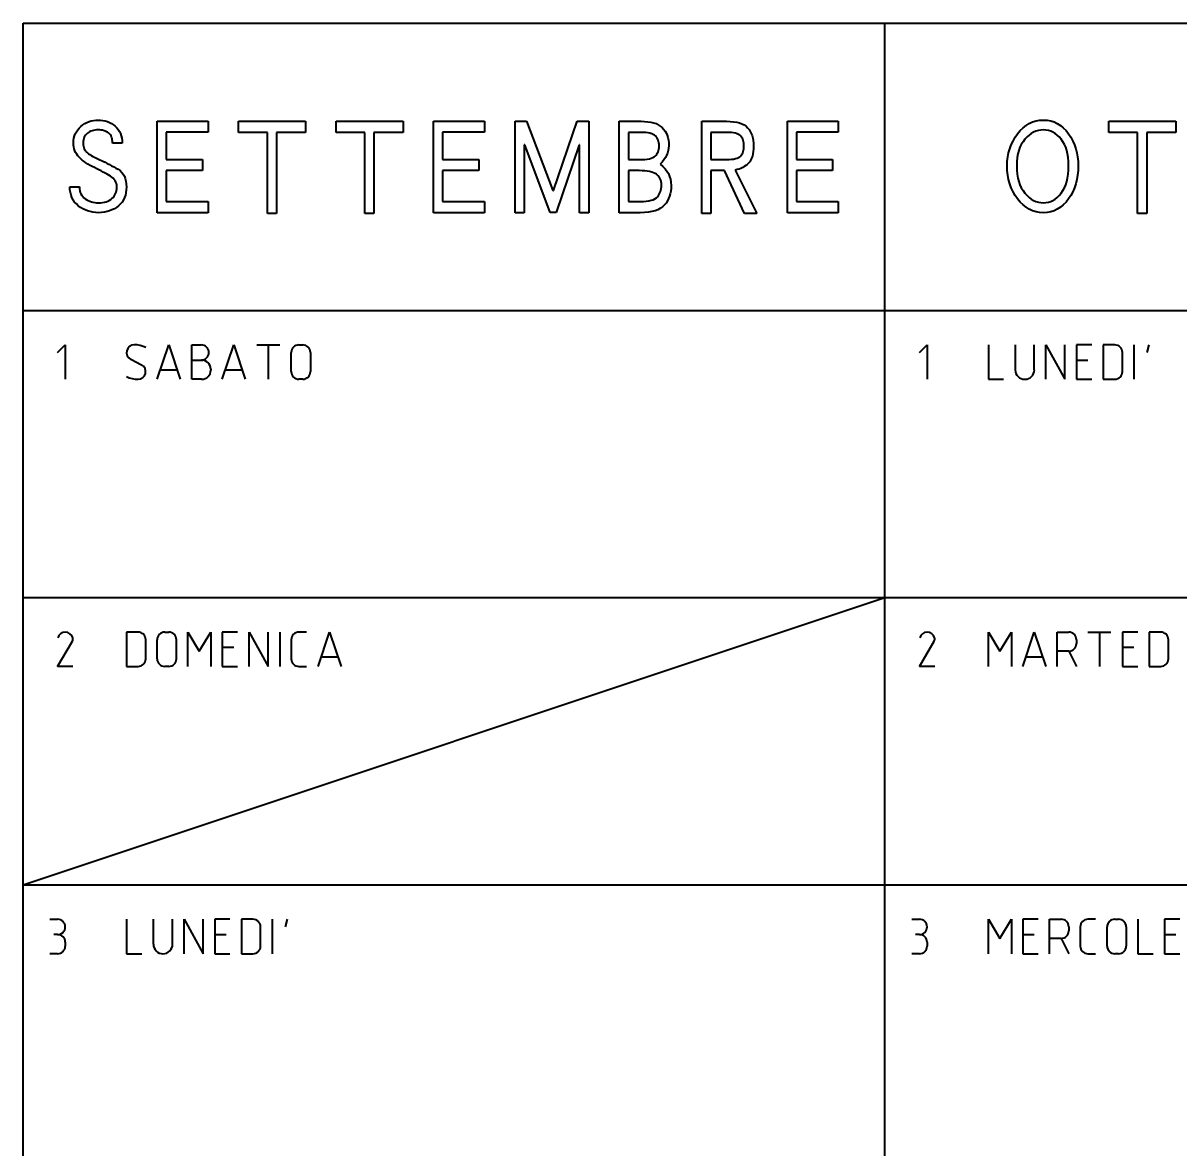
# Model space of a CAD drawing. Header units: millimetres. Extents: x 0 to 750, y -760 to 40.
# Drawn here: x 0 to 100.7, y -58 to 40 of the extents above; entities that cross this region are included whole.
import ezdxf

# ---------------------------------------------------------------- set-up
doc = ezdxf.new("R2010")
doc.units = ezdxf.units.MM
doc.layers.get('0').update_dxf_attribs({"lineweight": 40, "true_color": 0xffffff})

msp = doc.modelspace()

# ---------------------------------------------------------------- linework, layer by layer
for p, q in [((0, 40), (75, 40)), ((0, 15), (0, 40)), ((75, 40), (150, 40)), ((75, 15), (75, 40)), ((5.2, 31.14), (5.37, 31.25)), ((5.37, 31.25), (5.55, 31.35)), ((5.55, 31.35), (5.74, 31.43)), ((5.74, 31.43), (5.92, 31.49)), ((5.92, 31.49), (6.12, 31.53)), ((6.12, 31.53), (6.32, 31.56)), ((6.32, 31.56), (6.53, 31.56)), ((6.53, 31.56), (6.74, 31.56)), ((6.74, 31.56), (6.95, 31.53)), ((6.95, 31.53), (7.15, 31.49)), ((7.15, 31.49), (7.33, 31.43)), ((7.33, 31.43), (7.51, 31.35)), ((7.51, 31.35), (7.69, 31.26)), ((7.69, 31.26), (7.85, 31.15)), ((11.66, 23.5), (11.66, 31.46)), ((11.66, 31.46), (16.09, 31.46)), ((16.09, 31.46), (16.09, 30.52)), ((18.75, 30.49), (18.75, 31.46)), ((18.75, 31.46), (24.57, 31.46)), ((24.57, 31.46), (24.57, 30.49)), ((27.24, 30.49), (27.24, 31.46)), ((27.24, 31.46), (33.06, 31.46)), ((33.06, 31.46), (33.06, 30.49)), ((35.72, 23.5), (35.72, 31.46)), ((35.72, 31.46), (40.15, 31.46)), ((40.15, 31.46), (40.15, 30.52)), ((42.82, 23.48), (42.82, 31.48)), ((42.82, 31.48), (43.82, 31.48)), ((43.82, 31.48), (46.09, 25.44)), ((46.17, 25.44), (48.22, 31.48)), ((48.22, 31.48), (49.22, 31.48)), ((49.22, 31.48), (49.22, 23.48)), ((51.88, 23.5), (51.88, 31.46)), ((51.88, 31.46), (53.78, 31.46)), ((53.78, 31.46), (54.08, 31.45)), ((54.08, 31.45), (54.36, 31.42)), ((54.36, 31.42), (54.62, 31.38)), ((54.62, 31.38), (54.86, 31.32)), ((54.86, 31.32), (55.08, 31.25)), ((55.08, 31.25), (55.27, 31.15)), ((59.06, 23.44), (59.06, 31.46)), ((59.06, 31.46), (61.21, 31.46)), ((61.21, 31.46), (61.53, 31.45)), ((61.53, 31.45), (61.82, 31.42)), ((61.82, 31.42), (62.1, 31.38)), ((62.1, 31.38), (62.34, 31.31)), ((62.34, 31.31), (62.55, 31.23)), ((62.55, 31.23), (62.74, 31.14)), ((66.51, 23.5), (66.51, 31.46)), ((66.51, 31.46), (70.94, 31.46)), ((70.94, 31.46), (70.94, 30.52)), ((87.29, 31.1), (87.56, 31.26)), ((87.56, 31.26), (87.85, 31.4)), ((87.85, 31.4), (88.15, 31.49)), ((88.15, 31.49), (88.46, 31.55)), ((88.46, 31.55), (88.79, 31.56)), ((88.79, 31.56), (89.12, 31.55)), ((89.12, 31.55), (89.43, 31.49)), ((89.43, 31.49), (89.72, 31.4)), ((89.72, 31.4), (90, 31.26)), ((90, 31.26), (90.27, 31.1)), ((94.49, 30.49), (94.49, 31.46)), ((94.49, 31.46), (100.31, 31.46)), ((100.31, 31.46), (100.31, 30.49)), ((4.47, 30.18), (4.54, 30.37)), ((4.54, 30.37), (4.63, 30.54)), ((4.63, 30.54), (4.75, 30.71)), ((4.75, 30.71), (4.88, 30.86)), ((4.88, 30.86), (5.03, 31.01)), ((5.03, 31.01), (5.2, 31.14)), ((5.43, 30.25), (5.36, 30.16)), ((5.5, 30.34), (5.43, 30.25)), ((5.59, 30.42), (5.5, 30.34)), ((5.68, 30.48), (5.59, 30.42)), ((5.78, 30.54), (5.68, 30.48)), ((5.89, 30.59), (5.78, 30.54)), ((6.01, 30.63), (5.89, 30.59)), ((6.13, 30.66), (6.01, 30.63)), ((6.25, 30.69), (6.13, 30.66)), ((6.39, 30.7), (6.25, 30.69)), ((6.53, 30.7), (6.39, 30.7)), ((6.67, 30.7), (6.53, 30.7)), ((6.8, 30.69), (6.67, 30.7)), ((6.92, 30.67), (6.8, 30.69)), ((7.04, 30.64), (6.92, 30.67)), ((7.15, 30.6), (7.04, 30.64)), ((7.26, 30.55), (7.15, 30.6)), ((7.35, 30.5), (7.26, 30.55)), ((7.44, 30.44), (7.35, 30.5)), ((7.52, 30.36), (7.44, 30.44)), ((7.59, 30.28), (7.52, 30.36)), ((7.65, 30.19), (7.59, 30.28)), ((7.85, 31.15), (8.01, 31.02)), ((8.01, 31.02), (8.16, 30.88)), ((8.16, 30.88), (8.28, 30.73)), ((8.28, 30.73), (8.39, 30.57)), ((8.39, 30.57), (8.47, 30.39)), ((8.47, 30.39), (8.54, 30.2)), ((16.09, 30.52), (12.45, 30.52)), ((12.45, 30.52), (12.45, 28.12)), ((21.26, 30.49), (18.75, 30.49)), ((21.26, 23.44), (21.26, 30.49)), ((24.57, 30.49), (22.05, 30.49)), ((22.05, 30.49), (22.05, 23.44)), ((29.74, 30.49), (27.24, 30.49)), ((29.74, 23.44), (29.74, 30.49)), ((33.06, 30.49), (30.53, 30.49)), ((30.53, 30.49), (30.53, 23.44)), ((40.15, 30.52), (36.51, 30.52)), ((36.51, 30.52), (36.51, 28.12)), ((53.78, 30.49), (52.67, 30.49)), ((52.67, 30.49), (52.67, 28.12)), ((54, 30.48), (53.78, 30.49)), ((54.2, 30.47), (54, 30.48)), ((54.39, 30.45), (54.2, 30.47)), ((54.55, 30.41), (54.39, 30.45)), ((54.7, 30.37), (54.55, 30.41)), ((54.83, 30.32), (54.7, 30.37)), ((54.94, 30.26), (54.83, 30.32)), ((55.03, 30.18), (54.94, 30.26)), ((55.27, 31.15), (55.45, 31.04)), ((55.45, 31.04), (55.6, 30.91)), ((55.6, 30.91), (55.74, 30.77)), ((55.74, 30.77), (55.86, 30.61)), ((55.86, 30.61), (55.96, 30.44)), ((55.96, 30.44), (56.04, 30.25)), ((56.04, 30.25), (56.1, 30.04)), ((61.21, 30.49), (59.85, 30.49)), ((59.85, 30.49), (59.85, 28.12)), ((61.44, 30.48), (61.21, 30.49)), ((61.64, 30.47), (61.44, 30.48)), ((61.83, 30.44), (61.64, 30.47)), ((61.99, 30.41), (61.83, 30.44)), ((62.14, 30.36), (61.99, 30.41)), ((62.26, 30.31), (62.14, 30.36)), ((62.36, 30.24), (62.26, 30.31)), ((62.45, 30.16), (62.36, 30.24)), ((62.74, 31.14), (62.91, 31.02)), ((62.91, 31.02), (63.05, 30.89)), ((63.05, 30.89), (63.17, 30.74)), ((63.17, 30.74), (63.28, 30.58)), ((63.28, 30.58), (63.37, 30.4)), ((63.37, 30.4), (63.44, 30.21)), ((63.44, 30.21), (63.5, 30)), ((70.94, 30.52), (67.3, 30.52)), ((67.3, 30.52), (67.3, 28.12)), ((86.33, 30.06), (86.54, 30.36)), ((86.54, 30.36), (86.78, 30.65)), ((86.78, 30.65), (87.02, 30.89)), ((87.02, 30.89), (87.29, 31.1)), ((87.55, 30.25), (87.37, 30.09)), ((87.74, 30.39), (87.55, 30.25)), ((87.94, 30.5), (87.74, 30.39)), ((88.14, 30.59), (87.94, 30.5)), ((88.35, 30.65), (88.14, 30.59)), ((88.57, 30.69), (88.35, 30.65)), ((88.79, 30.7), (88.57, 30.69)), ((89.01, 30.69), (88.79, 30.7)), ((89.22, 30.65), (89.01, 30.69)), ((89.43, 30.59), (89.22, 30.65)), ((89.62, 30.5), (89.43, 30.59)), ((89.81, 30.39), (89.62, 30.5)), ((89.99, 30.25), (89.81, 30.39)), ((90.17, 30.09), (89.99, 30.25)), ((90.27, 31.1), (90.52, 30.89)), ((90.52, 30.89), (90.76, 30.65)), ((90.76, 30.65), (90.98, 30.36)), ((90.98, 30.36), (91.17, 30.06)), ((96.99, 30.49), (94.49, 30.49)), ((96.99, 23.44), (96.99, 30.49)), ((100.31, 30.49), (97.78, 30.49)), ((97.78, 30.49), (97.78, 23.44)), ((4.38, 29.57), (4.39, 29.78)), ((4.38, 29.39), (4.38, 29.57)), ((4.41, 29.22), (4.38, 29.39)), ((4.39, 29.78), (4.42, 29.99)), ((4.45, 29.05), (4.41, 29.22)), ((4.42, 29.99), (4.47, 30.18)), ((5.24, 29.83), (5.22, 29.7)), ((5.22, 29.7), (5.22, 29.56)), ((5.22, 29.56), (5.22, 29.42)), ((5.22, 29.42), (5.24, 29.3)), ((5.27, 29.95), (5.24, 29.83)), ((5.24, 29.3), (5.27, 29.18)), ((5.31, 30.06), (5.27, 29.95)), ((5.36, 30.16), (5.31, 30.06)), ((7.7, 30.08), (7.65, 30.19)), ((7.74, 29.97), (7.7, 30.08)), ((7.76, 29.84), (7.74, 29.97)), ((7.78, 29.71), (7.76, 29.84)), ((7.79, 29.56), (7.78, 29.71)), ((8.63, 29.56), (7.79, 29.56)), ((8.54, 30.2), (8.59, 30)), ((8.59, 30), (8.62, 29.79)), ((8.62, 29.79), (8.63, 29.56)), ((43.65, 29.4), (43.6, 29.4)), ((43.6, 29.4), (43.6, 23.48)), ((45.87, 23.52), (43.65, 29.4)), ((48.38, 29.4), (46.39, 23.52)), ((48.43, 29.4), (48.38, 29.4)), ((48.43, 23.48), (48.43, 29.4)), ((55.1, 30.1), (55.03, 30.18)), ((55.17, 30.01), (55.1, 30.1)), ((55.22, 29.92), (55.17, 30.01)), ((55.27, 29.81), (55.22, 29.92)), ((55.3, 29.7), (55.27, 29.81)), ((55.33, 29.58), (55.3, 29.7)), ((55.34, 29.45), (55.33, 29.58)), ((55.35, 29.31), (55.34, 29.45)), ((55.34, 29.17), (55.35, 29.31)), ((56.1, 30.04), (56.15, 29.82)), ((56.15, 29.82), (56.18, 29.58)), ((56.19, 29.33), (56.17, 29.11)), ((56.18, 29.58), (56.19, 29.33)), ((62.51, 30.08), (62.45, 30.16)), ((62.57, 29.99), (62.51, 30.08)), ((62.62, 29.89), (62.57, 29.99)), ((62.66, 29.79), (62.62, 29.89)), ((62.69, 29.68), (62.66, 29.79)), ((62.72, 29.56), (62.69, 29.68)), ((62.73, 29.44), (62.72, 29.56)), ((62.73, 29.31), (62.73, 29.44)), ((62.73, 29.18), (62.73, 29.31)), ((63.5, 30), (63.54, 29.79)), ((63.54, 29.79), (63.56, 29.55)), ((63.56, 29.55), (63.57, 29.31)), ((63.57, 29.31), (63.56, 29.06)), ((85.86, 29.07), (85.99, 29.41)), ((85.99, 29.41), (86.15, 29.74)), ((86.15, 29.74), (86.33, 30.06)), ((86.87, 29.45), (86.75, 29.19)), ((87.02, 29.68), (86.87, 29.45)), ((87.18, 29.9), (87.02, 29.68)), ((87.37, 30.09), (87.18, 29.9)), ((90.34, 29.9), (90.17, 30.09)), ((90.48, 29.68), (90.34, 29.9)), ((90.62, 29.45), (90.48, 29.68)), ((90.73, 29.19), (90.62, 29.45)), ((91.17, 30.06), (91.35, 29.74)), ((91.35, 29.74), (91.49, 29.41)), ((91.49, 29.41), (91.61, 29.07)), ((4.5, 28.89), (4.45, 29.05)), ((4.57, 28.74), (4.5, 28.89)), ((4.66, 28.6), (4.57, 28.74)), ((4.76, 28.46), (4.66, 28.6)), ((4.88, 28.33), (4.76, 28.46)), ((5.01, 28.2), (4.88, 28.33)), ((5.15, 28.08), (5.01, 28.2)), ((5.27, 29.18), (5.31, 29.07)), ((5.31, 29.07), (5.36, 28.96)), ((5.36, 28.96), (5.43, 28.87)), ((5.43, 28.87), (5.5, 28.78)), ((5.5, 28.78), (5.59, 28.71)), ((5.59, 28.71), (5.69, 28.63)), ((5.69, 28.63), (5.8, 28.56)), ((5.8, 28.56), (5.93, 28.48)), ((5.93, 28.48), (6.06, 28.4)), ((6.06, 28.4), (6.22, 28.32)), ((6.22, 28.32), (6.38, 28.24)), ((6.38, 28.24), (6.55, 28.15)), ((54.31, 28.17), (54.5, 28.2)), ((54.5, 28.2), (54.66, 28.24)), ((54.66, 28.24), (54.8, 28.3)), ((54.8, 28.3), (54.92, 28.36)), ((54.92, 28.36), (55.01, 28.43)), ((55.01, 28.43), (55.1, 28.51)), ((55.1, 28.51), (55.16, 28.6)), ((55.16, 28.6), (55.22, 28.7)), ((55.22, 28.7), (55.27, 28.8)), ((55.27, 28.8), (55.3, 28.92)), ((55.3, 28.92), (55.33, 29.04)), ((55.33, 29.04), (55.34, 29.17)), ((55.89, 28.29), (55.77, 28.09)), ((56, 28.49), (55.89, 28.29)), ((56.08, 28.69), (56, 28.49)), ((56.14, 28.9), (56.08, 28.69)), ((56.17, 29.11), (56.14, 28.9)), ((61.83, 28.17), (61.99, 28.21)), ((61.99, 28.21), (62.14, 28.25)), ((62.14, 28.25), (62.26, 28.31)), ((62.26, 28.31), (62.36, 28.37)), ((62.36, 28.37), (62.45, 28.45)), ((62.45, 28.45), (62.51, 28.54)), ((62.51, 28.54), (62.57, 28.63)), ((62.57, 28.63), (62.62, 28.72)), ((62.62, 28.72), (62.66, 28.83)), ((62.66, 28.83), (62.69, 28.94)), ((62.69, 28.94), (62.72, 29.06)), ((62.72, 29.06), (62.73, 29.18)), ((63.4, 28.25), (63.32, 28.09)), ((63.47, 28.43), (63.4, 28.25)), ((63.51, 28.62), (63.47, 28.43)), ((63.54, 28.83), (63.51, 28.62)), ((63.56, 29.06), (63.54, 28.83)), ((85.65, 27.97), (85.69, 28.35)), ((85.69, 28.35), (85.76, 28.72)), ((85.76, 28.72), (85.86, 29.07)), ((86.52, 28.29), (86.48, 27.94)), ((86.57, 28.61), (86.52, 28.29)), ((86.65, 28.91), (86.57, 28.61)), ((86.75, 29.19), (86.65, 28.91)), ((90.82, 28.91), (90.73, 29.19)), ((90.89, 28.61), (90.82, 28.91)), ((90.94, 28.29), (90.89, 28.61)), ((90.97, 27.95), (90.94, 28.29)), ((91.61, 29.07), (91.71, 28.71)), ((91.71, 28.71), (91.77, 28.35)), ((91.77, 28.35), (91.81, 27.97)), ((5.31, 27.96), (5.15, 28.08)), ((5.47, 27.84), (5.31, 27.96)), ((5.64, 27.73), (5.47, 27.84)), ((5.82, 27.62), (5.64, 27.73)), ((6.01, 27.52), (5.82, 27.62)), ((6.21, 27.42), (6.01, 27.52)), ((6.41, 27.32), (6.21, 27.42)), ((6.6, 27.22), (6.41, 27.32)), ((6.55, 28.15), (6.94, 27.98)), ((6.79, 27.13), (6.6, 27.22)), ((6.94, 27.98), (7.13, 27.89)), ((7.13, 27.89), (7.32, 27.79)), ((7.32, 27.79), (7.51, 27.69)), ((7.51, 27.69), (7.7, 27.59)), ((7.7, 27.59), (7.88, 27.49)), ((7.88, 27.49), (8.07, 27.39)), ((8.07, 27.39), (8.26, 27.28)), ((8.26, 27.28), (8.43, 27.16)), ((12.45, 28.12), (15.6, 28.12)), ((15.6, 28.12), (15.6, 27.16)), ((36.51, 28.12), (39.66, 28.12)), ((39.66, 28.12), (39.66, 27.16)), ((52.67, 28.12), (53.61, 28.12)), ((53.61, 28.12), (53.87, 28.13)), ((53.87, 28.13), (54.1, 28.14)), ((54.1, 28.14), (54.31, 28.17)), ((55.62, 27.9), (55.44, 27.72)), ((55.44, 27.72), (55.67, 27.53)), ((55.77, 28.09), (55.62, 27.9)), ((55.67, 27.53), (55.86, 27.33)), ((55.86, 27.33), (56.02, 27.12)), ((59.85, 28.12), (61.21, 28.12)), ((61.21, 28.12), (61.44, 28.13)), ((61.44, 28.13), (61.64, 28.15)), ((61.64, 28.15), (61.83, 28.17)), ((62.14, 27.25), (61.96, 27.21)), ((61.96, 27.21), (63.84, 23.44)), ((62.31, 27.3), (62.14, 27.25)), ((62.47, 27.35), (62.31, 27.3)), ((62.62, 27.43), (62.47, 27.35)), ((62.76, 27.51), (62.62, 27.43)), ((62.89, 27.6), (62.76, 27.51)), ((63.02, 27.7), (62.89, 27.6)), ((63.13, 27.82), (63.02, 27.7)), ((63.24, 27.94), (63.13, 27.82)), ((63.32, 28.09), (63.24, 27.94)), ((67.3, 28.12), (70.45, 28.12)), ((70.45, 28.12), (70.45, 27.16)), ((85.63, 27.59), (85.65, 27.97)), ((85.65, 27.17), (85.63, 27.59)), ((86.48, 27.94), (86.48, 27.58)), ((86.48, 27.58), (86.48, 27.2)), ((86.48, 27.2), (86.52, 26.85)), ((90.94, 26.85), (90.97, 27.21)), ((90.98, 27.59), (90.97, 27.95)), ((90.97, 27.21), (90.98, 27.59)), ((91.81, 27.97), (91.82, 27.58)), ((91.82, 27.58), (91.81, 27.16)), ((6.96, 27.04), (6.79, 27.13)), ((7.13, 26.95), (6.96, 27.04)), ((7.3, 26.86), (7.13, 26.95)), ((7.45, 26.78), (7.3, 26.86)), ((7.59, 26.69), (7.45, 26.78)), ((7.72, 26.6), (7.59, 26.69)), ((7.84, 26.51), (7.72, 26.6)), ((7.93, 26.4), (7.84, 26.51)), ((8.02, 26.29), (7.93, 26.4)), ((8.07, 26.16), (8.02, 26.29)), ((8.43, 27.16), (8.58, 27.01)), ((8.58, 27.01), (8.7, 26.85)), ((8.7, 26.85), (8.81, 26.67)), ((8.81, 26.67), (8.89, 26.47)), ((8.89, 26.47), (8.95, 26.24)), ((8.95, 26.24), (8.98, 26)), ((15.6, 27.16), (12.45, 27.16)), ((12.45, 27.16), (12.45, 24.47)), ((39.66, 27.16), (36.51, 27.16)), ((36.51, 27.16), (36.51, 24.47)), ((53.61, 27.16), (52.67, 27.16)), ((52.67, 27.16), (52.67, 24.47)), ((53.87, 27.15), (53.61, 27.16)), ((54.1, 27.14), (53.87, 27.15)), ((54.32, 27.11), (54.1, 27.14)), ((54.52, 27.08), (54.32, 27.11)), ((54.7, 27.04), (54.52, 27.08)), ((54.86, 26.98), (54.7, 27.04)), ((55, 26.92), (54.86, 26.98)), ((55.12, 26.85), (55, 26.92)), ((55.22, 26.76), (55.12, 26.85)), ((55.31, 26.67), (55.22, 26.76)), ((55.39, 26.56), (55.31, 26.67)), ((55.45, 26.45), (55.39, 26.56)), ((55.5, 26.32), (55.45, 26.45)), ((55.53, 26.18), (55.5, 26.32)), ((55.55, 26.03), (55.53, 26.18)), ((56.02, 27.12), (56.16, 26.9)), ((56.16, 26.9), (56.26, 26.66)), ((56.26, 26.66), (56.34, 26.41)), ((56.34, 26.41), (56.38, 26.15)), ((61.04, 27.16), (59.85, 27.16)), ((59.85, 27.16), (59.85, 23.44)), ((62.79, 23.44), (61.04, 27.16)), ((70.45, 27.16), (67.3, 27.16)), ((67.3, 27.16), (67.3, 24.47)), ((85.69, 26.77), (85.65, 27.17)), ((85.76, 26.39), (85.69, 26.77)), ((85.86, 26.02), (85.76, 26.39)), ((86.52, 26.85), (86.57, 26.52)), ((86.57, 26.52), (86.65, 26.21)), ((86.65, 26.21), (86.75, 25.92)), ((90.73, 25.92), (90.82, 26.21)), ((90.82, 26.21), (90.89, 26.52)), ((90.89, 26.52), (90.94, 26.85)), ((91.71, 26.39), (91.61, 26.02)), ((91.77, 26.77), (91.71, 26.39)), ((91.81, 27.16), (91.77, 26.77)), ((4.07, 25.49), (4.06, 25.74)), ((4.06, 25.74), (4.9, 25.74)), ((4.11, 25.25), (4.07, 25.49)), ((4.17, 25.03), (4.11, 25.25)), ((4.9, 25.74), (4.91, 25.57)), ((4.91, 25.57), (4.93, 25.41)), ((4.93, 25.41), (4.97, 25.27)), ((4.97, 25.27), (5.03, 25.13)), ((7.99, 25.05), (8.05, 25.17)), ((8.05, 25.17), (8.09, 25.3)), ((8.12, 26.03), (8.07, 26.16)), ((8.09, 25.3), (8.13, 25.44)), ((8.15, 25.89), (8.12, 26.03)), ((8.13, 25.44), (8.15, 25.59)), ((8.16, 25.74), (8.15, 25.89)), ((8.15, 25.59), (8.16, 25.74)), ((8.95, 25.24), (8.9, 25.02)), ((8.98, 25.48), (8.95, 25.24)), ((8.98, 26), (8.99, 25.73)), ((8.99, 25.73), (8.98, 25.48)), ((46.09, 25.44), (46.17, 25.44)), ((55.36, 25.11), (55.42, 25.23)), ((55.42, 25.23), (55.47, 25.35)), ((55.47, 25.35), (55.51, 25.47)), ((55.51, 25.47), (55.54, 25.6)), ((55.54, 25.6), (55.55, 25.74)), ((55.56, 25.87), (55.55, 26.03)), ((55.55, 25.74), (55.56, 25.87)), ((56.36, 25.38), (56.31, 25.15)), ((56.39, 25.63), (56.36, 25.38)), ((56.38, 26.15), (56.4, 25.88)), ((56.4, 25.88), (56.39, 25.63)), ((85.99, 25.67), (85.86, 26.02)), ((86.15, 25.33), (85.99, 25.67)), ((86.33, 25.01), (86.15, 25.33)), ((86.75, 25.92), (86.87, 25.66)), ((86.87, 25.66), (87.02, 25.42)), ((87.02, 25.42), (87.18, 25.2)), ((87.18, 25.2), (87.37, 25)), ((90.17, 25), (90.34, 25.2)), ((90.34, 25.2), (90.48, 25.42)), ((90.48, 25.42), (90.62, 25.66)), ((90.62, 25.66), (90.73, 25.92)), ((91.35, 25.33), (91.17, 25.01)), ((91.49, 25.67), (91.35, 25.33)), ((91.61, 26.02), (91.49, 25.67)), ((4.25, 24.82), (4.17, 25.03)), ((4.35, 24.62), (4.25, 24.82)), ((4.48, 24.43), (4.35, 24.62)), ((4.63, 24.26), (4.48, 24.43)), ((4.8, 24.11), (4.63, 24.26)), ((5.03, 25.13), (5.1, 25.01)), ((5.1, 25.01), (5.19, 24.9)), ((5.19, 24.9), (5.29, 24.79)), ((5.29, 24.79), (5.4, 24.7)), ((5.4, 24.7), (5.53, 24.62)), ((5.53, 24.62), (5.66, 24.55)), ((5.66, 24.55), (5.8, 24.5)), ((5.8, 24.5), (5.94, 24.45)), ((5.94, 24.45), (6.08, 24.41)), ((6.08, 24.41), (6.24, 24.38)), ((6.24, 24.38), (6.39, 24.37)), ((6.39, 24.37), (6.55, 24.36)), ((6.55, 24.36), (6.74, 24.37)), ((6.74, 24.37), (6.91, 24.39)), ((6.91, 24.39), (7.07, 24.41)), ((7.07, 24.41), (7.22, 24.46)), ((7.22, 24.46), (7.37, 24.51)), ((7.37, 24.51), (7.5, 24.57)), ((7.5, 24.57), (7.62, 24.65)), ((7.62, 24.65), (7.73, 24.74)), ((7.73, 24.74), (7.83, 24.83)), ((7.83, 24.83), (7.91, 24.94)), ((7.91, 24.94), (7.99, 25.05)), ((8.47, 24.26), (8.31, 24.1)), ((8.61, 24.43), (8.47, 24.26)), ((8.72, 24.61), (8.61, 24.43)), ((8.82, 24.81), (8.72, 24.61)), ((8.9, 25.02), (8.82, 24.81)), ((12.45, 24.47), (16.09, 24.47)), ((16.09, 24.47), (16.09, 23.5)), ((36.51, 24.47), (40.15, 24.47)), ((40.15, 24.47), (40.15, 23.5)), ((52.67, 24.47), (53.71, 24.47)), ((53.71, 24.47), (53.98, 24.48)), ((53.98, 24.48), (54.23, 24.5)), ((54.23, 24.5), (54.46, 24.53)), ((54.46, 24.53), (54.65, 24.58)), ((54.65, 24.58), (54.83, 24.63)), ((54.83, 24.63), (54.98, 24.71)), ((54.98, 24.71), (55.11, 24.79)), ((55.11, 24.79), (55.2, 24.89)), ((55.2, 24.89), (55.29, 25)), ((55.29, 25), (55.36, 25.11)), ((55.81, 24.17), (55.65, 24.01)), ((55.95, 24.34), (55.81, 24.17)), ((56.07, 24.53), (55.95, 24.34)), ((56.17, 24.73), (56.07, 24.53)), ((56.25, 24.93), (56.17, 24.73)), ((56.31, 25.15), (56.25, 24.93)), ((67.3, 24.47), (70.94, 24.47)), ((70.94, 24.47), (70.94, 23.5)), ((86.54, 24.7), (86.33, 25.01)), ((86.78, 24.42), (86.54, 24.7)), ((87.02, 24.18), (86.78, 24.42)), ((87.29, 23.97), (87.02, 24.18)), ((87.37, 25), (87.55, 24.83)), ((87.55, 24.83), (87.74, 24.69)), ((87.74, 24.69), (87.94, 24.57)), ((87.94, 24.57), (88.14, 24.48)), ((88.14, 24.48), (88.35, 24.41)), ((88.35, 24.41), (88.57, 24.38)), ((88.57, 24.38), (88.79, 24.36)), ((88.79, 24.36), (89.01, 24.38)), ((89.01, 24.38), (89.22, 24.41)), ((89.22, 24.41), (89.43, 24.48)), ((89.43, 24.48), (89.62, 24.57)), ((89.62, 24.57), (89.81, 24.69)), ((89.81, 24.69), (89.99, 24.83)), ((89.99, 24.83), (90.17, 25)), ((90.52, 24.18), (90.27, 23.97)), ((90.76, 24.42), (90.52, 24.18)), ((90.98, 24.7), (90.76, 24.42)), ((91.17, 25.01), (90.98, 24.7)), ((4.99, 23.96), (4.8, 24.11)), ((5.19, 23.84), (4.99, 23.96)), ((5.4, 23.74), (5.19, 23.84)), ((5.61, 23.65), (5.4, 23.74)), ((5.83, 23.59), (5.61, 23.65)), ((6.07, 23.54), (5.83, 23.59)), ((6.31, 23.51), (6.07, 23.54)), ((6.56, 23.5), (6.31, 23.51)), ((6.82, 23.51), (6.56, 23.5)), ((7.07, 23.54), (6.82, 23.51)), ((7.3, 23.59), (7.07, 23.54)), ((7.52, 23.65), (7.3, 23.59)), ((7.73, 23.74), (7.52, 23.65)), ((7.94, 23.84), (7.73, 23.74)), ((8.13, 23.96), (7.94, 23.84)), ((8.31, 24.1), (8.13, 23.96)), ((16.09, 23.5), (11.66, 23.5)), ((22.05, 23.44), (21.26, 23.44)), ((30.53, 23.44), (29.74, 23.44)), ((40.15, 23.5), (35.72, 23.5)), ((43.6, 23.48), (42.82, 23.48)), ((46.39, 23.52), (45.87, 23.52)), ((49.22, 23.48), (48.43, 23.48)), ((53.71, 23.5), (51.88, 23.5)), ((54.08, 23.51), (53.71, 23.5)), ((54.41, 23.54), (54.08, 23.51)), ((54.72, 23.6), (54.41, 23.54)), ((55, 23.67), (54.72, 23.6)), ((55.25, 23.76), (55, 23.67)), ((55.46, 23.88), (55.25, 23.76)), ((55.65, 24.01), (55.46, 23.88)), ((59.85, 23.44), (59.06, 23.44)), ((63.84, 23.44), (62.79, 23.44)), ((70.94, 23.5), (66.51, 23.5)), ((87.56, 23.8), (87.29, 23.97)), ((87.85, 23.67), (87.56, 23.8)), ((88.15, 23.58), (87.85, 23.67)), ((88.46, 23.52), (88.15, 23.58)), ((88.79, 23.5), (88.46, 23.52)), ((89.12, 23.52), (88.79, 23.5)), ((89.43, 23.58), (89.12, 23.52)), ((89.72, 23.67), (89.43, 23.58)), ((90, 23.8), (89.72, 23.67)), ((90.27, 23.97), (90, 23.8)), ((97.78, 23.44), (96.99, 23.44)), ((0, 15), (75, 15)), ((0, -10), (0, 15)), ((75, 15), (150, 15)), ((75, -10), (75, 15)), ((3, 11.33), (3.67, 12)), ((3.67, 12), (3.67, 9)), ((11.67, 9), (12.67, 12)), ((12.67, 12), (13.67, 9)), ((14.67, 9), (14.67, 12)), ((14.67, 12), (15.5, 12)), ((17.33, 9), (18.33, 12)), ((18.33, 12), (19.33, 9)), ((20.33, 12), (22.33, 12)), ((21.33, 12), (21.33, 9)), ((23.33, 9.67), (23.33, 11.33)), ((24, 12), (24.33, 12)), ((25, 11.33), (25, 9.67)), ((78, 11.33), (78.67, 12)), ((78.67, 12), (78.67, 9)), ((84, 12), (84, 9)), ((86.33, 12), (86.33, 9.83)), ((88, 9.83), (88, 12)), ((89, 9), (89, 12)), ((89, 12), (90.67, 9)), ((90.67, 9), (90.67, 12)), ((93, 12), (91.67, 12)), ((91.67, 12), (91.67, 9)), ((95, 12), (94, 12)), ((94, 12), (94, 9)), ((95.67, 9.67), (95.67, 11.33)), ((96.67, 12), (96.67, 9)), ((97.83, 11.33), (98, 12)), ((9.36, 10.74), (10.3, 10.26)), ((14.67, 10.67), (15.53, 10.67)), ((91.67, 10.67), (92.67, 10.67)), ((11.94, 9.83), (13.39, 9.83)), ((16.33, 9.87), (16.33, 9.8)), ((17.61, 9.83), (19.06, 9.83)), ((15.53, 9), (14.67, 9)), ((24.33, 9), (24, 9)), ((84, 9), (85.33, 9)), ((91.67, 9), (93, 9)), ((94, 9), (95, 9)), ((0, -10), (75, -10)), ((0, -35), (0, -10)), ((0, -35), (75, -10)), ((75, -10), (150, -10)), ((75, -35), (75, -10)), ((10, -13), (9, -13)), ((9, -13), (9, -16)), ((12.33, -13), (12.67, -13)), ((14.33, -16), (14.33, -13)), ((14.33, -13), (15.33, -14.67)), ((15.33, -14.67), (16.33, -13)), ((16.33, -13), (16.33, -16)), ((18.67, -13), (17.33, -13)), ((17.33, -13), (17.33, -16)), ((19.67, -16), (19.67, -13)), ((19.67, -13), (21.33, -16)), ((21.33, -16), (21.33, -13)), ((22.33, -13), (22.33, -16)), ((24.67, -13), (24, -13)), ((25.67, -16), (26.67, -13)), ((26.67, -13), (27.67, -16)), ((84, -16), (84, -13)), ((84, -13), (85, -14.67)), ((85, -14.67), (86, -13)), ((86, -13), (86, -16)), ((87, -16), (88, -13)), ((88, -13), (89, -16)), ((90, -16), (90, -13)), ((90, -13), (91, -13)), ((92.67, -13), (94.67, -13)), ((93.67, -13), (93.67, -16)), ((97, -13), (95.67, -13)), ((95.67, -13), (95.67, -16)), ((99, -13), (98, -13)), ((98, -13), (98, -16)), ((3, -16), (4.29, -13.78)), ((10.67, -15.33), (10.67, -13.67)), ((11.67, -15.33), (11.67, -13.67)), ((13.33, -13.67), (13.33, -15.33)), ((23.33, -13.67), (23.33, -15.33)), ((78, -16), (79.29, -13.78)), ((91.67, -13.67), (91.67, -14)), ((99.67, -15.33), (99.67, -13.67)), ((17.33, -14.33), (18.33, -14.33)), ((91, -14.67), (90, -14.67)), ((91, -14.67), (91.67, -16)), ((95.67, -14.33), (96.67, -14.33)), ((4.33, -16), (3, -16)), ((9, -16), (10, -16)), ((12.67, -16), (12.33, -16)), ((17.33, -16), (18.67, -16)), ((24, -16), (24.67, -16)), ((25.94, -15.17), (27.39, -15.17)), ((79.33, -16), (78, -16)), ((87.28, -15.17), (88.72, -15.17)), ((95.67, -16), (97, -16)), ((98, -16), (99, -16)), ((0, -35), (75, -35)), ((0, -60), (0, -35)), ((75, -35), (150, -35)), ((75, -60), (75, -35)), ((2.33, -38), (3, -38)), ((9, -38), (9, -41)), ((11.33, -38), (11.33, -40.17)), ((13, -40.17), (13, -38)), ((14, -41), (14, -38)), ((14, -38), (15.67, -41)), ((15.67, -41), (15.67, -38)), ((18, -38), (16.67, -38)), ((16.67, -38), (16.67, -41)), ((20, -38), (19, -38)), ((19, -38), (19, -41)), ((21.67, -38), (21.67, -41)), ((22.83, -38.67), (23, -38)), ((77.33, -38), (78, -38)), ((84, -41), (84, -38)), ((84, -38), (85, -39.67)), ((85, -39.67), (86, -38)), ((86, -38), (86, -41)), ((88.33, -38), (87, -38)), ((87, -38), (87, -41)), ((89.33, -41), (89.33, -38)), ((89.33, -38), (90.33, -38)), ((93.33, -38), (92.67, -38)), ((95, -38), (95.33, -38)), ((97, -38), (97, -41)), ((100.67, -38), (99.33, -38)), ((99.33, -38), (99.33, -41)), ((20.67, -40.33), (20.67, -38.67)), ((91, -38.67), (91, -39)), ((92, -38.67), (92, -40.33)), ((94.33, -40.33), (94.33, -38.67)), ((96, -38.67), (96, -40.33)), ((3, -39.33), (2.67, -39.33)), ((3.67, -40), (3.67, -40.33)), ((16.67, -39.33), (17.67, -39.33)), ((78, -39.33), (77.67, -39.33)), ((78.67, -40), (78.67, -40.33)), ((87, -39.33), (88, -39.33)), ((90.33, -39.67), (89.33, -39.67)), ((90.33, -39.67), (91, -41)), ((99.33, -39.33), (100.33, -39.33)), ((3, -41), (2.33, -41)), ((9, -41), (10.33, -41)), ((16.67, -41), (18, -41)), ((19, -41), (20, -41)), ((78, -41), (77.33, -41)), ((87, -41), (88.33, -41)), ((92.67, -41), (93.33, -41)), ((95.33, -41), (95, -41)), ((97, -41), (98.33, -41)), ((99.33, -41), (100.67, -41))]:
    msp.add_line(p, q)
for centre, radius, start, end in [((9.67, 11.33), 0.667, 90, 243), ((9.67, 9.79), 2.21, 63.07, 90), ((15.5, 11.33), 0.667, 270, 90), ((24, 11.33), 0.667, 90, 180), ((24.33, 11.33), 0.667, 0, 90), ((95, 11.33), 0.667, 0, 90), ((10, 9.67), 0.667, 270, 62.98), ((15.53, 9.87), 0.8, 0, 90), ((10, 11.21), 2.21, 243.1, 270), ((15.53, 9.8), 0.8, 270, 0), ((24, 9.67), 0.667, 180, 270), ((24.33, 9.67), 0.667, 270, 0), ((87.17, 9.83), 0.833, 180, 0), ((95, 9.67), 0.667, 270, 0), ((3.67, -13.67), 0.667, 14.48, 165.5), ((10, -13.67), 0.667, 0, 90), ((12.33, -13.67), 0.667, 90, 180), ((12.67, -13.67), 0.667, 0, 90), ((24, -13.67), 0.667, 90, 180), ((78.67, -13.67), 0.667, 14.48, 165.5), ((91, -13.67), 0.667, 0, 90), ((99, -13.67), 0.667, 0, 90), ((4, -13.62), 0.333, 329.8, 20.53), ((79, -13.62), 0.333, 329.8, 20.53), ((91, -14), 0.667, 270, 0), ((10, -15.33), 0.667, 270, 0), ((12.33, -15.33), 0.667, 180, 270), ((12.67, -15.33), 0.667, 270, 0), ((24, -15.33), 0.667, 180, 270), ((99, -15.33), 0.667, 270, 0), ((3, -38.67), 0.667, 270, 90), ((20, -38.67), 0.667, 0, 90), ((78, -38.67), 0.667, 270, 90), ((90.33, -38.67), 0.667, 0, 90), ((92.67, -38.67), 0.667, 90, 180), ((95, -38.67), 0.667, 90, 180), ((95.33, -38.67), 0.667, 0, 90), ((90.33, -39), 0.667, 270, 0), ((3, -40), 0.667, 0, 90), ((12.17, -40.17), 0.833, 180, 0), ((78, -40), 0.667, 0, 90), ((3, -40.33), 0.667, 270, 0), ((20, -40.33), 0.667, 270, 0), ((78, -40.33), 0.667, 270, 0), ((92.67, -40.33), 0.667, 180, 270), ((95, -40.33), 0.667, 180, 270), ((95.33, -40.33), 0.667, 270, 0)]:
    msp.add_arc(centre, radius, start, end)

doc.saveas('drawing.dxf')
